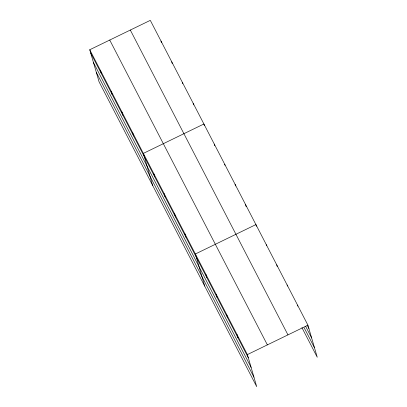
<?xml version="1.0" encoding="UTF-8"?>
<svg xmlns="http://www.w3.org/2000/svg" width="407" height="407" viewBox="0 0 407 407"><rect width="100%" height="100%" fill="white"/><g stroke="black" fill="none" stroke-linecap="round" stroke-linejoin="round"><path stroke-width="0.61" d="M89.754 49.751L247.385 354.583L256.7 386.65L99.069 81.817L89.754 49.751L150.3 20.35L307.931 325.183L317.246 357.249L301.928 327.63M247.385 354.583L307.931 325.183M307.153 325.127L308.888 328.48M305.576 326.236L311.645 337.973M304.085 327.635L314.489 347.756M130.316 30.052L287.953 334.885M109.732 40.049L267.363 344.882M90.715 53.052L248.346 357.885M93.473 62.546L251.104 367.379M96.311 72.324L253.943 377.157M297.527 305.062L297.848 306.161M287.123 284.946L287.444 286.045M276.719 264.825L277.198 266.473M266.315 244.704L266.636 245.808M256.39 226.236L255.911 224.588L195.37 253.988L204.685 286.055M245.507 204.467L246.149 206.67M235.104 184.351L235.582 185.999M224.7 164.23L225.02 165.328M214.296 144.114L214.774 145.762M204.37 125.641L203.892 123.993L143.35 153.398L152.666 185.46M193.172 103.266L193.651 104.914M182.453 82.535L182.774 83.633M171.734 61.808L172.217 63.456M161.014 41.076L161.498 42.73M236.981 334.468L237.942 337.764M226.577 314.346L227.538 317.648M216.173 294.225L217.135 297.527M205.769 274.109L206.731 277.406M184.966 233.872L185.923 237.169M174.562 213.751L175.519 217.053M164.158 193.635L165.115 196.932M153.754 173.514L154.711 176.816M132.631 132.667L133.588 135.969M121.912 111.94L122.868 115.237M111.192 91.209L112.149 94.51M100.473 70.482L101.429 73.779"/></g></svg>
